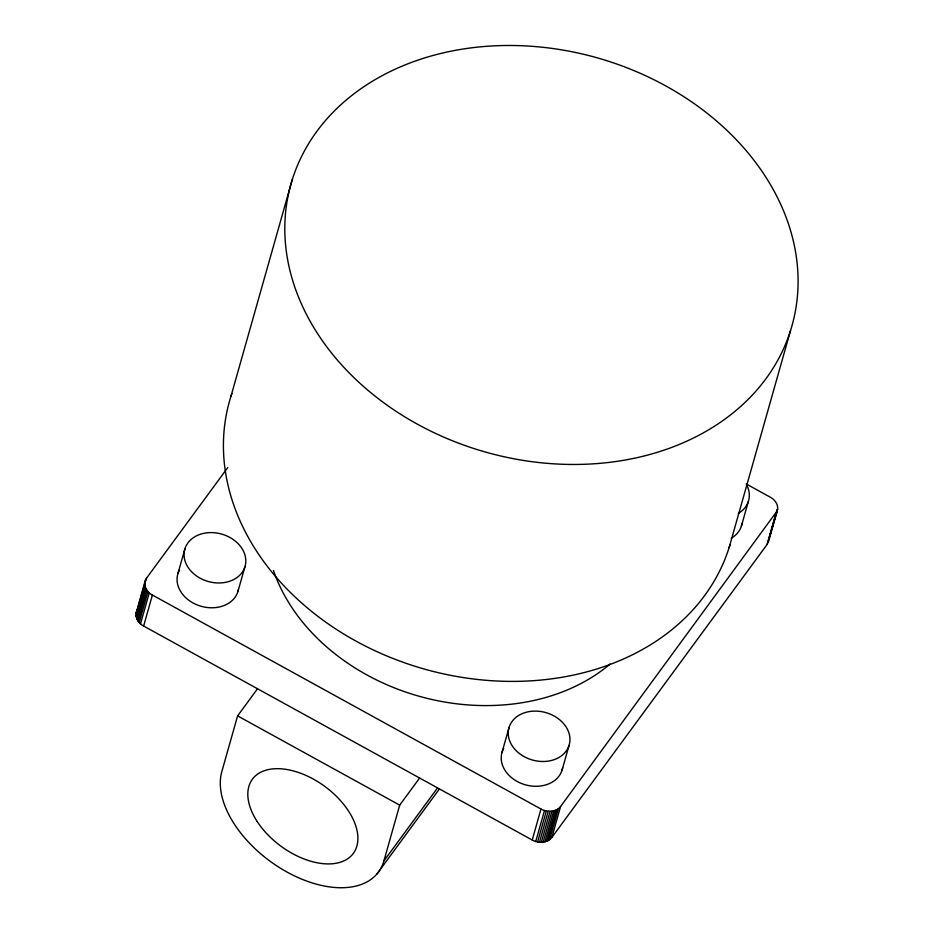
<?xml version="1.0" encoding="UTF-8"?>
<svg xmlns="http://www.w3.org/2000/svg" width="934" height="934" viewBox="0 0 934 934"><rect width="100%" height="100%" fill="white"/><g stroke="black" fill="none" stroke-linecap="round" stroke-linejoin="round"><path stroke-width="1.4" d="M746.196 483.929L770.433 497.273C775.138 499.76 779.003 505.282 777.298 510.735L767.188 544.37L551.831 837.471C547.207 843.332 538.334 843.402 532.217 840.028L143.626 626.037C137.66 623.141 133.387 615.016 137.812 609.085M777.298 510.735L560.598 806.486C555.975 812.335 547.102 812.417 540.984 809.031L152.394 595.051C146.428 592.144 142.155 584.03 146.58 578.088L227.779 467.584M768.53 541.732L777.625 509.299M136.049 613.381L145.167 580.866M135.955 614.946L144.735 583.948M139.341 603.691L140.485 599.651M141.244 596.954L142.388 592.915M143.159 590.218L145.062 583.481M145.821 580.785L146.58 578.088M136.119 616.522L144.887 585.536M136.539 618.11L145.307 587.112M137.193 619.651L145.961 588.665M138.092 621.145L146.86 590.16M139.201 622.558L147.969 591.561M140.509 623.854L149.277 592.856M143.626 626.037L152.394 595.051M177.95 573.476L184.967 548.678M230.99 396.226L292.377 179.293M237.878 591.689L244.895 566.891A31.324 24.646 15.8 0 0 206.391 532.882A31.324 24.646 15.8 0 0 193.501 573.581A31.324 24.646 15.8 0 0 244.895 566.891M257.527 688.767L237.598 715.888L221.813 771.671A93.96 55.62 36.3 0 0 287.077 872.087A93.96 55.62 36.3 0 0 383.909 860.926L437.369 788.168M383.909 860.926L399.694 805.143L419.623 778.022M502.13 751.987L509.147 727.201M532.217 840.028L540.984 809.031M535.731 841.499L544.499 810.514M537.587 841.966L546.355 810.969M539.467 842.234L548.235 811.237M541.346 842.293L550.114 811.307M562.046 770.2L569.063 745.402A31.324 24.646 15.8 0 0 530.57 711.393A31.324 24.646 15.8 0 0 517.681 752.104A31.324 24.646 15.8 0 0 569.063 745.402M543.191 842.153L551.959 811.167M544.966 841.826L553.734 810.829M546.647 841.289L555.415 810.303M548.2 840.577L556.968 809.591M549.589 839.701L558.357 808.704M551.831 837.471L560.598 806.486M729.127 547.593L790.514 330.659A260.341 204.873 15.8 0 0 470.502 47.961A260.341 204.873 15.8 0 0 363.314 386.302A260.341 204.873 15.8 0 0 790.514 330.659M741.409 526.087L748.414 501.301M767.188 544.37L775.956 513.373M769.324 537.459L777.333 509.158M377.056 873.839L439.143 789.347M237.598 715.888L399.694 805.143M729.968 544.849A260.341 204.873 15.8 0 1 418.163 667.25A260.341 204.873 15.8 0 1 231.877 393.494M238.485 589.179A31.324 24.646 15.8 0 1 199.678 605.827A31.324 24.646 15.8 0 1 179.491 569.903M562.665 767.69A31.324 24.646 15.8 0 1 523.857 784.35A31.324 24.646 15.8 0 1 503.659 748.426M742.016 523.589A31.324 24.646 15.8 0 1 731.31 538.159M610.1 664.027A198.347 156.095 15.8 0 1 419.996 696.495A198.347 156.095 15.8 0 1 273.44 570.464M747.072 485.75A31.324 24.646 15.8 0 1 738.327 513.373M257.212 821.558A62.636 37.08 36.3 0 0 352.328 854.657A62.636 37.08 36.3 0 0 299.043 772.675A62.636 37.08 36.3 0 0 257.212 821.558"/></g></svg>
